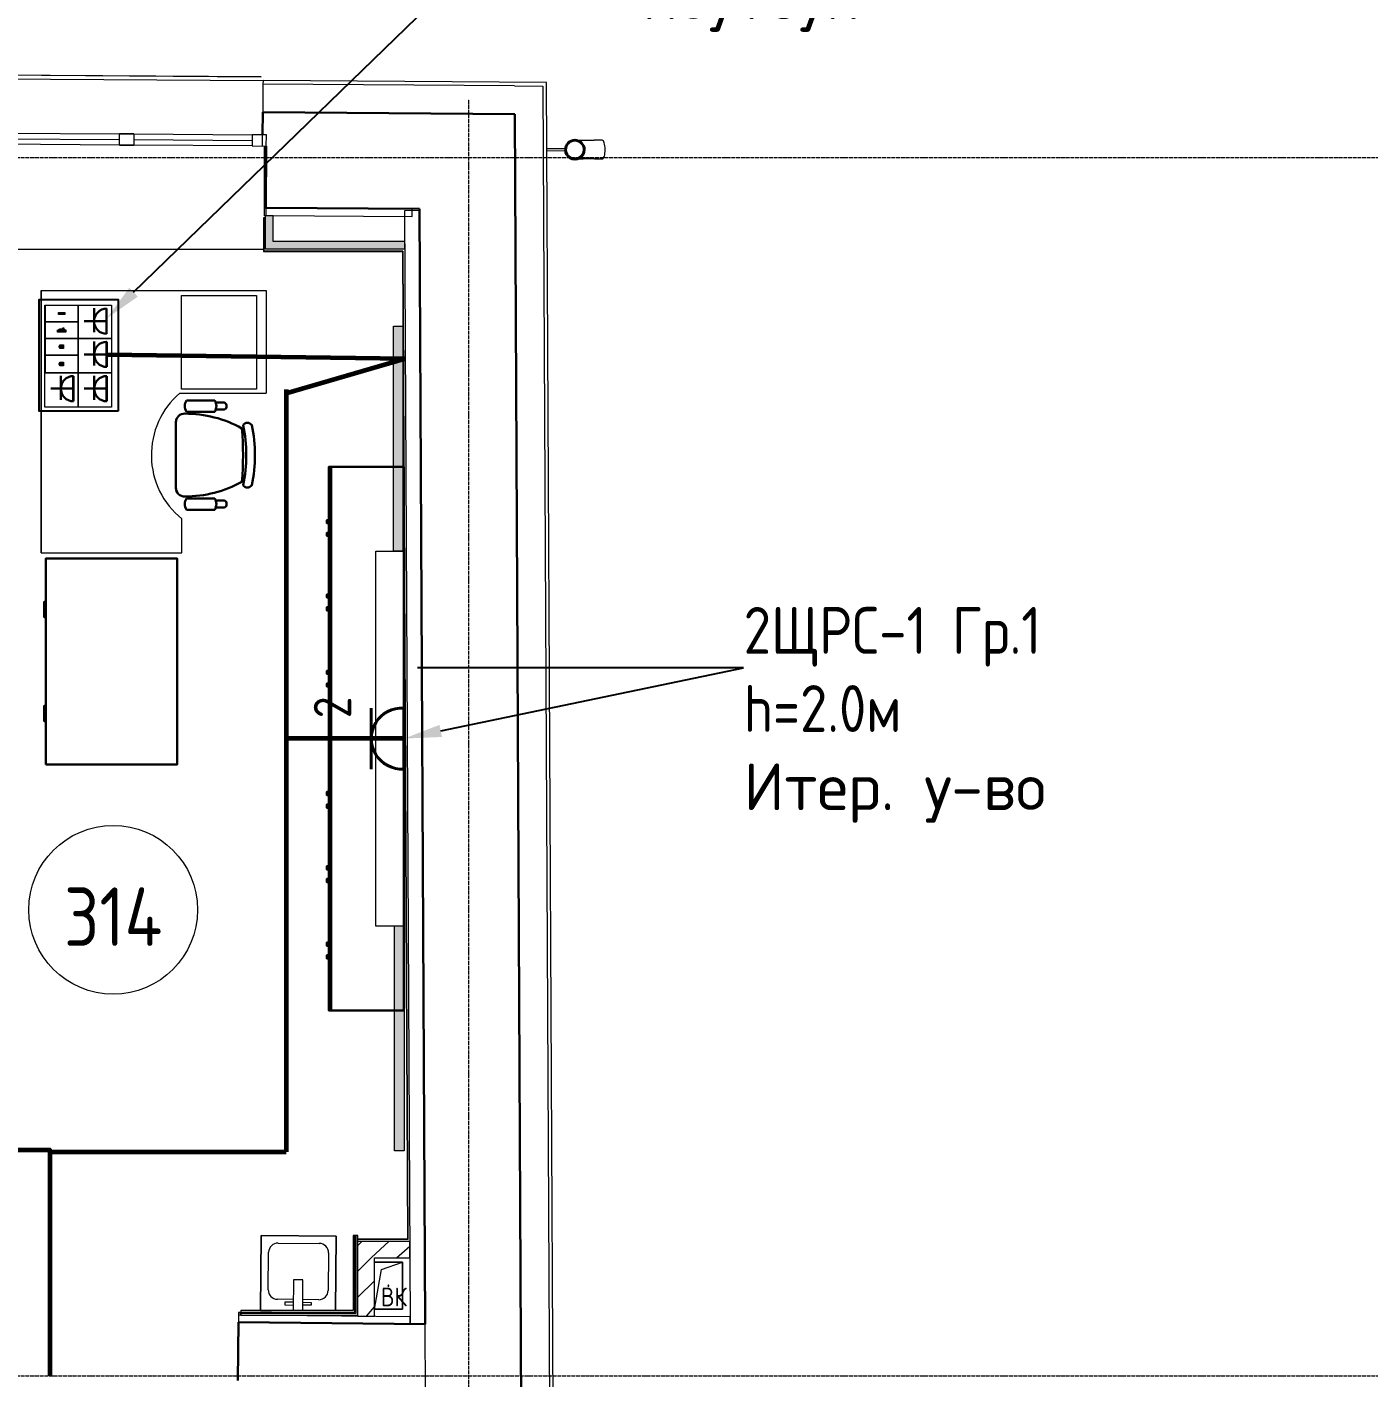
# Model space of a CAD drawing. Header units: millimetres. Extents: x -32 to 417638015, y -35 to 175284279.
# Drawn here: x 417132542 to 417139699, y 175268233 to 175275440 of the extents above; entities that cross this region are included whole.
import ezdxf
from ezdxf import colors
from ezdxf.entities.mleader import LeaderData, LeaderLine
from ezdxf.math import Vec2, Vec3

# ---------------------------------------------------------------- set-up
doc = ezdxf.new("R2010")
doc.units = ezdxf.units.MM
doc.linetypes.add('ADSK_Линия сетки', pattern=[25, 20, -2.5, 0, -2.5])
for name, color, linetype, lineweight in [('_ Окна', 7, 'Continuous', 9), ('_ЭМ_В полу', 26, 'Кабель в трубе', 60), ('_ЭМ_гофра', 5, 'Continuous', 60), ('_ЭМ_ТХобщее_слой', 7, 'Continuous', 30), ('Аннотация', 7, 'Continuous', 18), ('Обобщенные модели', 7, 'Continuous', 18), ('Окна', 7, 'Continuous', 9), ('Оси', 253, 'Continuous', 9), ('Перекрытие', 7, 'Continuous', 18), ('Сантехника', 7, 'Continuous', 18), ('Стены внутренние', 7, 'Continuous', 18), ('Стены наружные', 7, 'Continuous', 18), ('Стены несущие', 7, 'Continuous', 30), ('Стены отделка', 7, 'Continuous', 30), ('Стены штриховка', 7, 'Continuous', 9), ('ШТРИХОВКА', 252, 'Continuous', 15), ('Электро', 250, 'Continuous', 25), ('ЭМ', 5, 'Continuous', 40), ('ЭОМ_Кабель Быт. розеток', 5, 'Continuous', 30), ('ЭОМ_Кабель для СУП', 150, 'Continuous', 9)]:
    doc.layers.add(name, color=color, linetype=linetype, lineweight=lineweight)
for name, color, linetype in [('_ЭМ_Надписи', 7, 'Continuous'), ('PDF _СС_розетки', 7, 'Continuous'), ('ВНУТРЯНКА', 1, 'Continuous'), ('ЭОМ_Лотки рабочие', 5, 'Continuous')]:
    doc.layers.add(name, color=color, linetype=linetype)
doc.layers.add('PDF _ЭОМ _розетки', color=7, linetype='Continuous', true_color=0xeb0000)
doc.layers.add('Линии', color=7, linetype='Continuous', lineweight=9, true_color=0x00a600)
doc.styles.add('ELine', font='txt.shx')
doc.styles.add('GOST Common', font='GOST_Common.ttf', dxfattribs={"width": 0.9, "height": 349.9999999999996})
doc.styles.add('GOST Common_4', font='GOST_Common.ttf', dxfattribs={"width": 0.9, "height": 199.9999999999999})
doc.styles.add('ЭОМ', font='isocpeur.ttf', dxfattribs={"width": 0.85, "height": 250})
doc.linetypes.add('TRAY', pattern='A,12.119257,["_",ELine,S=4.5,R=90,X=0,Y=-1.555839],0.750382,["_",ELine,S=4.5,R=0,X=0,Y=-0.8058489999999999],1.314849,["_",ELine,S=4.5,R=0,X=0,Y=-0.8058489999999999],2.250029,["_",ELine,S=4.5,R=90,X=0,Y=-1.555839],13.565483', length=30)
doc.linetypes.add('Кабель в трубе', pattern='A,8,[133,ltypeshp.shx,S=1,R=0,X=10,Y=1.3],-3,[130,ltypeshp.shx,S=1.5,R=-45,X=-1.5,Y=0],8', length=19)
pattern_1 = [(45, (507.3426762534655, 158.9018102923892), (-70.71067811865476, 70.71067811865476), [])]

# ---------------------------------------------------------------- blocks, each defined once
blk = doc.blocks.new('ТХ 3 этаж')
at = {"lineweight": 0}
h = blk.add_hatch(color=8, dxfattribs=at)
h.dxf.hatch_style = 1
h.paths.add_polyline_path([(10166.05246270512, 40984.71307511412), (10116.05246270512, 40984.71307511412), (10116.05246270512, 42184.71307511412), (10166.05246270512, 42184.71307511412)])
h = blk.add_hatch(color=8, dxfattribs=at)
h.dxf.hatch_style = 1
h.paths.add_polyline_path([(10172.15192876797, 37784.77062592277), (10122.15192876797, 37784.77062592277), (10122.15192876797, 38984.77062592277), (10172.15192876797, 38984.77062592277)])
at = {"color": 8, "linetype": 'Continuous', "lineweight": 5}
for p, q in [((8237.038772472006, 40975.56502938073), (8237.038772483647, 42375.56502938073)), ((8237.038772483647, 42375.56502938073), (8237.038772483647, 40975.56502938073)), ((8237.038772483647, 42375.56502938073), (9437.038772483647, 42375.56502938073)), ((9437.038772483647, 42375.56502938073), (9437.038772483647, 41827.64445424534)), ((8976.064944933285, 41827.64445424534), (9437.038772483647, 41827.64445424534)), ((8987.038772483647, 40975.56502938073), (8987.038772483706, 41156.46070806298)), ((8237.038772472006, 40975.56502938073), (8987.038772472006, 40975.56502938073)), ((8237.038772483647, 40975.56502938073), (8987.038772483647, 40975.56502938073))]:
    blk.add_line(p, q, dxfattribs=at)
at = {"color": 8, "linetype": 'Continuous'}
for p, q in [((9162.887741648447, 41788.85085234715), (9011.706818233564, 41788.85118927731)), ((9214.2200416821, 41740.08764491969), (9168.507226864196, 41740.09239377867)), ((9214.294242920208, 41776.8336454308), (9168.683196924947, 41776.81283566862)), ((8955.443935549207, 41672.32594761573), (8955.44315516515, 41322.16665037064)), ((9162.887607422977, 41728.62365768821), (9011.706684007862, 41728.62399461836)), ((9783.16284547944, 41434.71307511412), (9783.16284547944, 39984.71307511412)), ((9162.88657610034, 41265.86801565805), (9011.705652685225, 41265.86835258821)), ((9214.218959265709, 41254.4061231126), (9168.506144421961, 41254.39925451943)), ((9162.88644187976, 41205.64314448944), (9011.705518464878, 41205.6434814196)), ((9214.29299671002, 41217.65779878054), (9168.681950807892, 41217.67881184531)), ((9783.16284547944, 39984.71307511412), (9783.16284547944, 38534.71307511412))]:
    blk.add_line(p, q, dxfattribs=at)
at = {"color": 8, "linetype": 'Continuous', "lineweight": 5}
for points in [[(9385.783851871907, 42349.14732035226), (9385.783851871907, 41849.14732035226), (8985.783851871907, 41849.14732035226), (8985.783851871907, 42349.14732035226)], [(10022.15192876797, 38984.71307511412), (10022.15192876797, 40984.71307511412), (10172.15192876797, 40984.71307511412), (10172.15192876797, 38984.71307511412)]]:
    blk.add_lwpolyline(points, close=True, dxfattribs=at)
at = {"color": 8, "lineweight": 0}
for points in [[(10166.05246270512, 40984.71307511412), (10116.05246270512, 40984.71307511412), (10116.05246270512, 42184.71307511412), (10166.05246270512, 42184.71307511412), (10166.05246270512, 40984.71307511412)], [(10172.15192876797, 37784.77062592277), (10122.15192876797, 37784.77062592277), (10122.15192876797, 38984.77062592277), (10172.15192876797, 38984.77062592277), (10172.15192876797, 37784.77062592277)]]:
    blk.add_lwpolyline(points, dxfattribs=at)
at = {"color": 8, "linetype": 'Continuous'}
for points in [[(10171.13535109081, 41434.71307511412), (9771.135351090808, 41434.71307511412), (9771.135351090808, 39984.71307511412), (10171.13535109081, 39984.71307511412)], [(9771.135351090808, 41133.37066491897), (9771.135351090808, 41150.7483347088), (9760.913917564903, 41150.7483347088), (9760.913917564903, 41133.37066491897)], [(9771.135351090808, 41065.69211070443), (9771.135351090808, 41083.06978049426), (9760.913917564903, 41083.06978049426), (9760.913917564903, 41065.69211070443)], [(8262.038772472006, 39845.56502938073), (8262.038772472006, 40945.56502938073), (8962.038772472006, 40945.56502938073), (8962.038772472006, 39845.56502938073)], [(9771.135351090808, 40736.4812160476), (9771.135351090808, 40753.85888583743), (9760.913917564903, 40753.85888583743), (9760.913917564903, 40736.4812160476)], [(9771.135351090808, 40668.80266183306), (9771.135351090808, 40686.18033162289), (9760.913917564903, 40686.18033162289), (9760.913917564903, 40668.80266183306)], [(9771.135351090808, 40329.45844208653), (9771.135351090808, 40346.83611187636), (9760.913917564903, 40346.83611187636), (9760.913917564903, 40329.45844208653)], [(9771.135351090808, 40261.77988787199), (9771.135351090808, 40279.15755766182), (9760.913917564903, 40279.15755766182), (9760.913917564903, 40261.77988787199)], [(10171.13535109081, 39984.71307511412), (9771.135351090808, 39984.71307511412), (9771.135351090808, 38534.71307511412), (10171.13535109081, 38534.71307511412)], [(9771.135351090808, 39683.37066491897), (9771.135351090808, 39700.7483347088), (9760.913917564903, 39700.7483347088), (9760.913917564903, 39683.37066491897)], [(9771.135351090808, 39615.69211070443), (9771.135351090808, 39633.06978049426), (9760.913917564903, 39633.06978049426), (9760.913917564903, 39615.69211070443)], [(9771.135351090808, 39286.4812160476), (9771.135351090808, 39303.85888583743), (9760.913917564903, 39303.85888583743), (9760.913917564903, 39286.4812160476)], [(9771.135351090808, 39218.80266183306), (9771.135351090808, 39236.18033162289), (9760.913917564903, 39236.18033162289), (9760.913917564903, 39218.80266183306)], [(9771.135351090808, 38879.45844208653), (9771.135351090808, 38896.83611187636), (9760.913917564903, 38896.83611187636), (9760.913917564903, 38879.45844208653)], [(9771.135351090808, 38811.77988787199), (9771.135351090808, 38829.15755766182), (9760.913917564903, 38829.15755766182), (9760.913917564903, 38811.77988787199)]]:
    blk.add_lwpolyline(points, close=True, dxfattribs=at)
for points in [[(8262.038772472006, 40632.28944045224), (8253.049052157963, 40632.28944045224), (8253.049052157963, 40714.10999215127), (8262.038772472006, 40714.10999215127)], [(8262.038772472006, 40158.84061830922), (8253.049052157963, 40158.84061830922), (8253.049052157963, 40077.02006661019), (8262.038772472006, 40077.02006661019)]]:
    blk.add_lwpolyline(points, dxfattribs=at)
at = {"color": 8, "linetype": 'Continuous', "lineweight": 5}
blk.add_arc((9261.420382157667, 41496.62842037936), 437.0347128431037, 130.763286193946, 231.1101143203792, dxfattribs=at)
at = {"color": 8, "linetype": 'Continuous'}
for centre, radius, start, end in [((9061.726620100759, 41758.73631872557), 58.38482941624959, 148.9509723048196, 211.0487723132728), ((9112.867805550428, 41758.73620474961), 58.38480618133872, 328.9509823089284, 31.04877231327284), ((9205.701005043782, 41758.44556155632), 20.23648610886494, 294.8954523110503, 65.33537231110371), ((9000.855859696225, 41672.92065995064), 45.41608186922892, 87.81347230701496, 180.7478723090623), ((9003.912747188559, 41093.83946422767), 624.4633710530684, 60.90677230834565, 90.12147231066483), ((9336.590625448705, 41641.17870935885), 28.12327221800075, 34.2914723094528, 145.7082723040992), ((7551.439617197582, 41496.53611648071), 1761.918570076576, 355.3938223139809, 4.654622310933214), ((8583.273821962852, 41496.53381687816), 747.5137961953538, 347.6019923050138, 12.39777231406776), ((8629.743629963457, 41496.53371331317), 747.5137961953548, 347.6019923050138, 12.39777231406776), ((9000.854844316957, 41321.57405911165), 45.4158030504315, 179.2518723108205, 272.1866373024927), ((9003.917565814016, 41900.64362374408), 624.4533800444574, 269.8779723083234, 299.1058923020242), ((9336.589980714343, 41351.88556663267), 28.12280751992464, 214.2900723033243, 325.7096423144107), ((9061.725454557774, 41235.75580552674), 58.38480618134817, 148.9509723048196, 211.0487723132728), ((9112.866640007443, 41235.75569155061), 58.38485265115693, 328.9510123063855, 31.04877231327284), ((9205.773960071703, 41236.01571541716), 20.23648610886201, 294.8954523110503, 65.33537231110371)]:
    blk.add_arc(centre, radius, start, end, dxfattribs=at)
blk = doc.blocks.new('План 3 этажа')
at = {"layer": 'Обобщенные модели', "lineweight": 9}
h = blk.add_hatch(dxfattribs=at)
h.set_pattern_fill('FP_12', color=8, angle=-89.70877445575758, style=0, pattern_type=2)
h.set_pattern_definition([(45.00022554424243, (507.3430638862878, 158.9014928471588), (-106.066434704938, 106.0655996493826), [])])
h.paths.add_polyline_path([(4061.503749946819, 43196.2432062698), (4083.755555898207, 43196.35630971583), (4103.754666568946, 43206.11290916787), (4117.540012817694, 43223.58059044759), (4122.381237753714, 43245.29966505049), (4117.319477404698, 43266.96840388452), (4103.288034901551, 43284.32795947824), (4083.260017323299, 43293.84784155851), (4061.008211371904, 43293.73473811249), (4040.142911549703, 43282.88057348127), (4027.223754452423, 43266.51045738073), (4022.860819761502, 43242.74388433986), (4027.444289865418, 43223.12264394381), (4041.406491783937, 43205.79600035438)])
at = {"layer": 'Стены внутренние'}
for points in [[(2425.328116601391, 42754.28169601307), (2463.050879801915, 42754.28169601307), (2463.050879801915, 42891.88216297184), (2423.050879801915, 42891.88216297184), (2423.050879801915, 42754.28169601307), (2424.59677278169, 42754.28169601307)], [(3164.647881906887, 42714.28169601307), (3164.02465255995, 42754.28169601307), (2423.050879801915, 42754.28169601307), (2423.050879801915, 42714.28169601307), (3164.02465255995, 42714.28169601307)]]:
    blk.add_hatch(color=8, dxfattribs=at).paths.add_polyline_path(points)
at = {"layer": 'Стены внутренние', "lineweight": 9}
h = blk.add_hatch(dxfattribs=at)
h.set_pattern_fill('FP_4', color=8, style=0, pattern_type=2)
h.set_pattern_definition(pattern_1)
h.paths.add_polyline_path([(3164.02465255995, 37333.17511383675), (3192.419520576019, 37333.17511383675), (3191.972230043495, 37421.17511383675), (2915.10799656465, 37421.17511383675), (2915.10799656465, 37333.17511383675), (3153.10799656465, 37333.17511383675)])
h = blk.add_hatch(dxfattribs=at)
h.set_pattern_fill('FP_4', color=8, style=0, pattern_type=2)
h.set_pattern_definition(pattern_1)
h.paths.add_polyline_path([(3003.10799656465, 37021.71552041477), (3003.10799656465, 37333.17511383675), (2915.10799656465, 37333.17511383675), (2915.10799656465, 37022.59237225825), (2995.212997569062, 37021.79418796505)])
at = {"layer": '_ Окна', "color": 8, "lineweight": 18}
for p, q in [((1643.831228544709, 43269.46205202782), (1644.234178884494, 43329.46069893776)), ((1644.234178884494, 43329.46069893776), (1720.232464970419, 43328.95029517403)), ((1720.232464970419, 43328.95029517403), (1719.829514630633, 43268.95164826409)), ((2351.218234973289, 43324.71260076729), (2350.815284633503, 43264.71395385734)), ((2427.216521059212, 43324.20219700356), (2351.218234973289, 43324.71260076729)), ((2426.813570719426, 43264.20355009361), (2427.216521059212, 43324.20219700356)), ((1719.829514630633, 43268.95164826409), (1643.831228544709, 43269.46205202782)), ((2350.815284633503, 43264.71395385734), (2426.813570719426, 43264.20355009361))]:
    blk.add_line(p, q, dxfattribs=at)
at = {"layer": '_ Окна', "color": 8}
for p, q in [((2406.814021749447, 43264.33786687355), (2407.216972089233, 43324.33651378348)), ((1013.046933711732, 43303.69906988953), (1644.032703714601, 43299.46137548278)), ((1720.030989800527, 43298.95097171905), (2351.016759803396, 43294.71327731231))]:
    blk.add_line(p, q, dxfattribs=at)
at = {"layer": 'Линии', "color": 8}
blk.add_circle((1610.02008375265, 39189.80539109412), 450.0000000000006, dxfattribs=at)
at = {"layer": 'Обобщенные модели', "color": 8}
for p, q in [((4021.498343868129, 43249.78695314974), (3922.35840716548, 43249.28303591692)), ((4218.277442381886, 43295.78774064484), (4175.773854463401, 43295.57169965145)), ((3922.40923539275, 43239.28316509318), (4021.549172095399, 43239.78708232601)), ((4176.282136736084, 43195.57299141414), (4218.785724654569, 43195.78903240752)), ((3003.10799656465, 37308.9346986632), (3153.10799656465, 37308.9346986632)), ((3153.10799656465, 37308.9346986632), (3003.10799656465, 37308.9346986632)), ((3003.10799656465, 37058.9346986632), (3040.607996564643, 37271.4346986632)), ((3040.607996564643, 37271.4346986632), (3153.10799656465, 37308.9346986632)), ((3153.10799656465, 37308.9346986632), (3153.10799656465, 37058.9346986632)), ((3153.10799656465, 37058.9346986632), (3153.10799656465, 37308.9346986632)), ((3153.10799656465, 37058.9346986632), (3003.10799656465, 37058.9346986632)), ((3003.10799656465, 37058.9346986632), (3153.10799656465, 37058.9346986632))]:
    blk.add_line(p, q, dxfattribs=at)
at = {"layer": 'Обобщенные модели', "color": 8, "flags": 128}
for points in [[(4085.144443916367, 43295.11104047319), (4086.414808458373, 43295.11749759436), (4089.078285118233, 43295.13103574894), (4091.954609427714, 43295.14565578437), (4095.039179881504, 43295.1613343117), (4098.327061824883, 43295.17804624864), (4101.81299534812, 43295.19576485967), (4105.491403701207, 43295.21446179876), (4109.356402215457, 43295.23410715481), (4113.401807717742, 43295.25466949946), (4117.621148422232, 43295.27611593733), (4122.007674283873, 43295.29841215868), (4126.554367797034, 43295.32152249433), (4131.253955222001, 43295.34540997267), (4136.098918221417, 43295.37003637883), (4141.081505888025, 43295.39536231581), (4146.193747144452, 43295.42134726752), (4151.427463495239, 43295.44794966357), (4156.774282110692, 43295.47512694581), (4162.225649221625, 43295.50283563638), (4167.772843803547, 43295.5310314073), (4173.406991528475, 43295.55966915133), (4175.773854463401, 43295.57169965145)], [(4176.282136736084, 43195.57299141414), (4170.614469516082, 43195.54418329426), (4165.030022587331, 43195.51579817382), (4159.53772987363, 43195.48788146298), (4154.146377871699, 43195.4604778225), (4148.864591594646, 43195.43363109238), (4143.700820773793, 43195.40738422165), (4138.663326340905, 43195.3817791997), (4133.760167212467, 43195.35685698911), (4128.999187397138, 43195.33265746011), (4124.388003446995, 43195.30921932677), (4119.933992272695, 43195.28658008509), (4115.644279341976, 43195.26477595306), (4111.525727280439, 43195.24384181263), (4107.584924892805, 43195.22381115393), (4103.828176622234, 43195.20471602178), (4100.261492464564, 43195.1865869643), (4096.890578353592, 43195.16945298412), (4093.720827032806, 43195.15334149195), (4090.757309428141, 43195.13827826273), (4088.004766535585, 43195.12428739444), (4085.652726189052, 43195.11233223587)]]:
    blk.add_lwpolyline(points, dxfattribs=at)
at = {"layer": 'Обобщенные модели', "color": 8}
for centre, radius, start, end in [((4072.381883635032, 43245.04552391401), 52.00000000000004, 0.291225544134542, 180.2912255441345), ((4072.381883635032, 43245.04552391401), 52.00000000000003, 180.2912255441345, 0.291225544134542), ((3078.10799656465, 37183.9346986632), 2.500000000000002, 0, 180), ((3078.10799656465, 37183.9346986632), 2.500000000000002, 180, 0), ((3078.10799656465, 37183.9346986632), 2.499999999999999, 59.99999999993758, 164.9999999998042), ((3078.10799656465, 37183.9346986632), 2.500000000000002, 195.0000000001958, 270), ((3078.10799656465, 37183.9346986632), 2.499999999999998, 300.0000000000624, 0)]:
    blk.add_arc(centre, radius, start, end, dxfattribs=at)
at = {"layer": 'Обобщенные модели', "color": 8, "lineweight": 40}
for start, end in [(0.291225544134542, 180.2912255441345), (180.2912255441345, 0.291225544134542)]:
    blk.add_arc((4072.381883635054, 43245.0455239141), 49.99999999999996, start, end, dxfattribs=at)
at = {"layer": 'Обобщенные модели', "color": 8}
for major_axis, ratio, start_param, end_param in [((-0.2541411363412208, 49.99935411865657), 0.3090169943749481, 4.712388980384695, 6.283185307179597), ((-0.2541411363412984, 49.99935411865655), 0.3090169943749482, 3.141592653589792, 4.712388980384689)]:
    blk.add_ellipse((4218.531583518225, 43245.78838652612), major_axis=major_axis, ratio=ratio, start_param=start_param, end_param=end_param, dxfattribs=at)
at = {"layer": 'Окна', "color": 8}
for p, q in [((1013.248408881625, 43333.6983933445), (1644.234178884494, 43329.46069893775)), ((1720.232464970419, 43328.95029517403), (1644.234178884495, 43329.46069893776)), ((1720.232464970419, 43328.95029517402), (2351.218234973289, 43324.71260076728)), ((2427.216521059212, 43324.20219700356), (2351.218234973289, 43324.71260076729)), ((2426.813570719427, 43264.20355009361), (2427.216521059212, 43324.20219700356)), ((1643.831228544708, 43269.46205202775), (1012.845458541839, 43273.6997464345)), ((1643.831228544709, 43269.46205202782), (1719.829514630633, 43268.95164826409)), ((2350.815284633503, 43264.71395385727), (1719.829514630633, 43268.95164826402)), ((2350.815284633503, 43264.71395385734), (2426.813570719427, 43264.20355009361))]:
    blk.add_line(p, q, dxfattribs=at)
at = {"layer": 'Оси', "color": 8, "linetype": 'ADSK_Линия сетки'}
for p, q in [((3506.908029291895, -3523.68777841861), (3506.908029291953, 43515.24606842796)), ((-10051.77423916379, 43203.901810292), (56512.19555426511, 43203.90181029178)), ((-10051.77423916379, 36703.901810292), (56512.19555426511, 36703.90181029179))]:
    blk.add_line(p, q, dxfattribs=at)
at = {"layer": 'Перекрытие', "color": 8}
for p, q in [((2416.908029291953, 42892.83868541975), (2416.908029291953, 43264.27007561527)), ((2423.050879801915, 42892.83868541975), (2416.908029291953, 42892.83868541975)), ((-2038.813125811692, 42714.28169601303), (2411.050879801915, 42714.28169601302))]:
    blk.add_line(p, q, dxfattribs=at)
at = {"layer": 'Сантехника', "color": 8}
for p, q in [((2399.692266847418, 37452.74918851894), (2395.706774496266, 37052.76904419835)), ((2395.706774496266, 37052.76904419835), (2399.692266847418, 37452.74918851894)), ((2799.672411168006, 37448.76369616779), (2399.692266847418, 37452.74918851894)), ((2399.692266847418, 37452.74918851894), (2799.672411168006, 37448.76369616779)), ((2489.289995414645, 37411.85516959139), (2709.278336820708, 37409.66315615156)), ((2795.720832244999, 37052.18707058171), (2799.672411168006, 37448.76369616779)), ((2799.672411168006, 37448.76369616779), (2795.720832244999, 37052.18707058171)), ((2436.801529935255, 37162.3642886654), (2438.794290830678, 37362.35583809522)), ((2758.777668316883, 37359.1674515676), (2756.784907421461, 37159.17590213779)), ((2572.342179312889, 37216.03011618507), (2570.709610260866, 37052.1870705817)), ((2622.33980256251, 37215.53192859285), (2572.342179312889, 37216.03011618507)), ((2620.712197563993, 37052.1870705817), (2622.33980256251, 37215.53192859285)), ((2395.706774496266, 37052.76904419835), (2454.11308184059, 37052.1870705817)), ((2454.11308184059, 37052.1870705817), (2395.706774496266, 37052.76904419835)), ((2571.295851524491, 37111.02167483428), (2486.300861431435, 37111.86858408143)), ((2526.148636741349, 37096.47153158351), (2525.999180828473, 37081.47228121878)), ((2525.999180828473, 37081.47228121878), (2570.996947064539, 37081.02391332927)), ((2571.146402977415, 37096.02316369401), (2526.148636741349, 37096.47153158351)), ((2665.992283614184, 37080.07732512304), (2620.994569982862, 37080.52569248838)), ((2621.144026114646, 37095.52496482251), (2666.141739745968, 37095.07659745717)), ((2706.289202837487, 37109.6765706416), (2621.293474774112, 37110.52348724206)), ((2666.141739745968, 37095.07659745717), (2665.992283614184, 37080.07732512304))]:
    blk.add_line(p, q, dxfattribs=at)
for centre, radius, start, end in [((2488.791808870751, 37361.85765155132), 49.99999999999994, 89.42911082629125, 179.4291108261068), ((2708.780150276814, 37359.6656381115), 49.99999999999495, 359.4291108261068, 89.42911082629125), ((2486.799047975329, 37161.86610212151), 50.00000000000004, 179.4291108261068, 269.4291108263173), ((2706.787389381381, 37159.67408868168), 50.00000000000544, 269.4291108262913, 359.4291108261068)]:
    blk.add_arc(centre, radius, start, end, dxfattribs=at)
at = {"layer": 'Стены внутренние', "color": 8}
for p, q in [((2424.59734385059, 42934.21099208891), (2416.908029291953, 42934.26263345207)), ((2416.908029291953, 42934.17767721004), (2424.59677278169, 42934.12596085992)), ((2424.32813922182, 42894.12686291787), (2423.050879801915, 42894.13545407394))]:
    blk.add_line(p, q, dxfattribs=at)
at = {"layer": 'Стены наружные', "color": 8}
for p, q in [((959.1972650746466, 43624.067940393), (2409.164565398183, 43614.32997384817)), ((2399.412928142701, 43633.39544319886), (959.3248629855807, 43643.06706089463)), ((959.3315788245527, 43644.06703834313), (2399.419643981673, 43634.39542064736)), ((2399.419643981673, 43634.39542064736), (2399.412928142701, 43633.39544319886)), ((2423.050879801915, 42892.83868541975), (2423.050879801915, 42894.13545407394))]:
    blk.add_line(p, q, dxfattribs=at)
at = {"layer": 'Стены несущие', "color": 8}
for p, q in [((2408.02287276776, 43444.33380760333), (2407.216972089198, 43324.33651378348)), ((2408.022872767586, 43444.33380760335), (3751.410648569872, 43435.31162812759)), ((3751.410648569756, 43435.31162812758), (3791.086406163056, 35629.5613179383)), ((2426.813570719736, 43264.20355009362), (2424.59734385059, 42934.21099208891)), ((2424.59734385059, 42934.21099208891), (3243.979070028639, 42928.70803223927)), ((3243.979070028639, 42928.70803223927), (3274.220710347814, 36979.01210653379)), ((2278.045112721738, 36988.93822482021), (2274.956356149574, 36678.95361297175)), ((2278.045112721738, 36988.9382248202), (3274.220710347814, 36979.01210653378))]:
    blk.add_line(p, q, dxfattribs=at)
at = {"layer": 'Стены отделка', "color": 8, "lineweight": 9}
for p, q in [((2409.164565398241, 43614.32997384817), (2409.030248619092, 43594.33042487818)), ((3920.5545080835, 43604.17949342369), (2409.164565398241, 43614.32997384817)), ((2409.030248618452, 43594.33042487819), (2408.022872767586, 43444.33380760335)), ((3750.64817208919, 43585.32013171379), (3900.655230493634, 43584.3126857418)), ((3961.084210166417, 35630.42539780186), (3920.5545080835, 43604.17949342369)), ((2463.050879801915, 42891.88216297179), (2423.050879801915, 42891.88216297179)), ((2423.050879801915, 42714.28169601302), (2423.050879801915, 42891.88216297179)), ((2424.596772781806, 42934.12596085992), (2424.328139222227, 42894.12686291787)), ((2424.328139222227, 42894.12686291787), (3204.181814261945, 42888.88137830012)), ((3204.450857859803, 42928.88047348416), (2424.596772781806, 42934.12596085992)), ((2463.050879801915, 42754.28169601302), (2463.050879801915, 42891.88216297179)), ((3244.023619166634, 42919.99191898396), (3164.02465255995, 42919.58529647971)), ((3164.02465255995, 42919.58529647971), (3194.221743741073, 36978.60548402953)), ((3204.181814261945, 42888.88137830012), (3204.450857859803, 42928.88047348416)), ((2423.050879801915, 42882.13518262301), (2411.050879801915, 42882.21589752816)), ((2411.050879801915, 42882.21589752816), (2411.050879801915, 42704.28169601303)), ((3164.647881906887, 42754.28169601302), (2463.050879801915, 42754.28169601302)), ((3164.647881906887, 42714.28169601302), (3164.647881906887, 42754.28169601302)), ((2413.050879801915, 42702.28169601303), (3153.129018494044, 42702.28169601303)), ((3165.068179341557, 42714.28169601302), (2423.050879801915, 42714.28169601302)), ((3153.129018494044, 42702.28169601303), (3179.911080868973, 37433.1751138367)), ((2890.10799656465, 37452.1870705817), (2890.10799656465, 37052.1870705817)), ((2915.10799656465, 37452.1870705817), (2890.10799656465, 37452.1870705817)), ((2915.10799656465, 37021.1751138367), (2915.10799656465, 37452.1870705817)), ((3179.911080868973, 37433.1751138367), (2915.10799656465, 37433.1751138367)), ((2915.10799656465, 37421.1751138367), (3192.687912780384, 37421.1751138367)), ((3192.687912780384, 37333.1751138367), (3192.687912780384, 37421.1751138367)), ((3003.10799656465, 37021.1751138367), (3003.10799656465, 37333.1751138367)), ((3003.10799656465, 37333.1751138367), (3192.687912780384, 37333.1751138367)), ((2890.10799656465, 37052.1870705817), (2290.10799656465, 37052.1870705817)), ((2290.10799656465, 37052.1870705817), (2290.10799656465, 37027.1870705817)), ((2278.563226727711, 37040.93564358188), (2278.045112721738, 36988.9382248202)), ((2278.443661956757, 37028.93623925227), (3194.725969228137, 37019.8061957264)), ((2289.994749821199, 37040.82173730804), (2278.563226727711, 37040.93564358188)), ((2289.875185050711, 37028.82233297842), (2289.994749821199, 37040.82173730804)), ((2290.10799656465, 37027.1870705817), (2915.10799656465, 37027.18707058171)), ((2915.10799656465, 37021.1751138367), (3003.10799656465, 37021.1751138367)), ((3194.221743741073, 36978.60548402953), (3274.220710347814, 36979.01210653378)), ((3194.32741999306, 36979.80818129433), (3194.725969228137, 37019.8061957264))]:
    blk.add_line(p, q, dxfattribs=at)
at = {"layer": 'Стены штриховка', "color": 8}
for p, q in [((3750.64817208919, 43585.3201317138), (2409.030248618452, 43594.33042487819)), ((3900.655230493634, 43584.3126857418), (3941.084468518966, 35630.32374134733)), ((2413.050879801915, 42882.20244504397), (2413.050879801915, 42702.28169601303)), ((3155.118878635287, 42704.28169601301), (2411.050879801915, 42704.28169601303)), ((2411.050879801915, 42704.28169601303), (2411.050879801915, 42702.28169601303)), ((2411.050879801915, 42702.28169601303), (2413.050879801915, 42702.28169601303)), ((3155.118878635287, 42704.28169601301), (3181.921272398031, 37431.1751138367)), ((2899.10799656465, 37043.1870705817), (2899.10799656465, 37452.1870705817)), ((2905.10799656465, 37037.1870705817), (2905.10799656465, 37452.1870705817)), ((3181.921272398031, 37431.1751138367), (2915.10799656465, 37431.1751138367)), ((2289.974822359451, 37038.82183658644), (2278.543299265846, 37038.93574286029)), ((2290.10799656465, 37043.1870705817), (2899.10799656465, 37043.1870705817)), ((2290.10799656465, 37037.18707058169), (2905.10799656465, 37037.1870705817)), ((3276.152401651547, 36598.97399489422), (3274.220710347814, 36979.01210653378))]:
    blk.add_line(p, q, dxfattribs=at)
at = {"layer": 'ЭОМ_Лотки рабочие'}
blk.add_blockref('ТХ 3 этаж', (-7010.895253870607, 118.5421783487909), dxfattribs=at)
at = {"layer": 'Аннотация', "color": 8, "lineweight": 9, "line_spacing_factor": 1.022765581104984}
for s, insert, char_height, width, attachment_point, style in [('314', (1610.02008375265, 39152.85727083561), 312.5000000000001, 520.2111192702771, 5, 'GOST Common'), ('\\pxt3.6,7.2,10.8,14.4,18,21.6,25.2,28.8,32.4,36,39.6,43.2,46.8,50.4,54,57.6,61.2,64.8,68.4,72,75.6,79.2,82.8,86.4,90,93.6,97.2,100.8,104.4,108,111.6,115.2;{ВК}', (3038.01676416595, 37174.25079911021), 100, 156.348, 1, 'GOST Common_4')]:
    blk.add_mtext(s, dxfattribs=dict(at, insert=insert, char_height=char_height, width=width, attachment_point=attachment_point, style=style))
blk = doc.blocks.new('_ЭМ_ТХ2_3 этаж_нов')
at = {"lineweight": 0}
h = blk.add_hatch(color=8, dxfattribs=at)
h.dxf.hatch_style = 1
h.paths.add_polyline_path([(9148.249179542821, 40949.35344317092), (9098.249179542821, 40949.35344317092), (9098.249179542821, 42149.35344317092), (9148.249179542821, 42149.35344317092)])
h = blk.add_hatch(color=8, dxfattribs=at)
h.dxf.hatch_style = 1
h.paths.add_polyline_path([(9154.34864560567, 37749.41099397953), (9104.34864560567, 37749.41099397953), (9104.34864560567, 38949.41099397953), (9154.34864560567, 38949.41099397953)])
at = {"color": 8, "linetype": 'Continuous', "lineweight": 5}
for p, q in [((7219.235489309707, 40940.20539743749), (7219.235489321349, 42340.20539743749)), ((7219.235489321349, 42340.20539743749), (7219.235489321349, 40940.20539743749)), ((7219.235489321349, 42340.20539743749), (8419.235489321349, 42340.20539743749)), ((8419.235489321349, 42340.20539743749), (8419.235489321349, 41792.2848223021)), ((7958.261661770979, 41792.2848223021), (8419.235489321349, 41792.2848223021)), ((7969.235489321349, 40940.20539743749), (7969.235489321407, 41121.10107611974)), ((7219.235489309707, 40940.20539743749), (7969.235489309707, 40940.20539743749)), ((7219.235489321349, 40940.20539743749), (7969.235489321349, 40940.20539743749))]:
    blk.add_line(p, q, dxfattribs=at)
at = {"color": 8, "linetype": 'Continuous'}
for p, q in [((8145.084458486152, 41753.49122040391), (7993.903535071269, 41753.49155733407)), ((8196.490959757906, 41741.47401348756), (8150.879913762652, 41741.45320372538)), ((8145.084324260675, 41693.26402574497), (7993.903400845567, 41693.26436267512)), ((8196.416758519805, 41704.72801297645), (8150.703943701901, 41704.73276183543)), ((7937.640652386912, 41636.96631567249), (7937.639872002856, 41286.8070184274)), ((8765.359562317142, 41399.35344317092), (8765.359562317142, 39949.35344317092)), ((8145.083292938045, 41230.50838371481), (7993.90236952293, 41230.50872064497)), ((8145.083158717458, 41170.2835125462), (7993.902235302583, 41170.28384947636)), ((8196.415676103414, 41219.04649116936), (8150.702861259666, 41219.03962257619)), ((8196.489713547726, 41182.2981668373), (8150.878667645589, 41182.31917990207)), ((8765.359562317142, 39949.35344317092), (8765.359562317142, 38499.35344317092))]:
    blk.add_line(p, q, dxfattribs=at)
at = {"color": 8, "linetype": 'Continuous', "lineweight": 5}
for points in [[(8367.980568709609, 42313.78768840902), (8367.980568709609, 41813.78768840902), (7967.980568709609, 41813.78768840902), (7967.980568709609, 42313.78768840902)], [(9004.348645605678, 38949.35344317092), (9004.348645605678, 40949.35344317092), (9154.34864560567, 40949.35344317092), (9154.34864560567, 38949.35344317092)]]:
    blk.add_lwpolyline(points, close=True, dxfattribs=at)
at = {"color": 8, "lineweight": 0}
for points in [[(9148.249179542821, 40949.35344317092), (9098.249179542821, 40949.35344317092), (9098.249179542821, 42149.35344317092), (9148.249179542821, 42149.35344317092), (9148.249179542821, 40949.35344317092)], [(9154.34864560567, 37749.41099397953), (9104.34864560567, 37749.41099397953), (9104.34864560567, 38949.41099397953), (9154.34864560567, 38949.41099397953), (9154.34864560567, 37749.41099397953)]]:
    blk.add_lwpolyline(points, dxfattribs=at)
at = {"color": 8, "linetype": 'Continuous'}
for points in [[(9153.33206792851, 41399.35344317092), (8753.33206792851, 41399.35344317092), (8753.33206792851, 39949.35344317092), (9153.33206792851, 39949.35344317092)], [(8753.33206792851, 41098.01103297577), (8753.33206792851, 41115.38870276559), (8743.110634402605, 41115.38870276559), (8743.110634402605, 41098.01103297577)], [(8753.33206792851, 41030.33247876123), (8753.33206792851, 41047.71014855106), (8743.110634402605, 41047.71014855106), (8743.110634402605, 41030.33247876123)], [(7244.235489309707, 39810.20539743749), (7244.235489309706, 40910.20539743749), (7944.235489309706, 40910.20539743749), (7944.235489309707, 39810.20539743749)], [(8753.33206792851, 40701.1215841044), (8753.33206792851, 40718.49925389422), (8743.110634402605, 40718.49925389422), (8743.110634402605, 40701.1215841044)], [(8753.33206792851, 40633.44302988986), (8753.33206792851, 40650.82069967969), (8743.110634402605, 40650.82069967969), (8743.110634402605, 40633.44302988986)], [(8753.33206792851, 40294.09881014332), (8753.33206792851, 40311.47647993315), (8743.110634402605, 40311.47647993315), (8743.110634402605, 40294.09881014332)], [(8753.33206792851, 40226.42025592879), (8753.33206792851, 40243.79792571862), (8743.110634402605, 40243.79792571862), (8743.110634402605, 40226.42025592879)], [(9153.33206792851, 39949.35344317092), (8753.33206792851, 39949.35344317092), (8753.33206792851, 38499.35344317092), (9153.33206792851, 38499.35344317092)], [(8753.33206792851, 39648.01103297577), (8753.33206792851, 39665.38870276559), (8743.110634402605, 39665.38870276559), (8743.110634402605, 39648.01103297577)], [(8753.33206792851, 39580.33247876123), (8753.33206792851, 39597.71014855106), (8743.110634402605, 39597.71014855106), (8743.110634402605, 39580.33247876123)], [(8753.33206792851, 39251.1215841044), (8753.33206792851, 39268.49925389422), (8743.110634402605, 39268.49925389422), (8743.110634402605, 39251.1215841044)], [(8753.33206792851, 39183.44302988986), (8753.33206792851, 39200.82069967969), (8743.110634402605, 39200.82069967969), (8743.110634402605, 39183.44302988986)], [(8753.33206792851, 38844.09881014332), (8753.33206792851, 38861.47647993315), (8743.110634402605, 38861.47647993315), (8743.110634402605, 38844.09881014332)], [(8753.33206792851, 38776.42025592879), (8753.33206792851, 38793.79792571862), (8743.110634402605, 38793.79792571862), (8743.110634402605, 38776.42025592879)]]:
    blk.add_lwpolyline(points, close=True, dxfattribs=at)
for points in [[(7244.235489309706, 40596.929808509), (7235.245768995664, 40596.929808509), (7235.245768995664, 40678.75036020803), (7244.235489309706, 40678.75036020803)], [(7244.235489309707, 40123.48098636598), (7235.245768995665, 40123.48098636598), (7235.245768995665, 40041.66043466695), (7244.235489309707, 40041.66043466695)]]:
    blk.add_lwpolyline(points, dxfattribs=at)
at = {"color": 8, "linetype": 'Continuous', "lineweight": 5}
blk.add_arc((8243.61709899536, 41461.26878843612), 437.0347128431037, 130.7632861938358, 231.1101143196934, dxfattribs=at)
at = {"color": 8, "linetype": 'Continuous'}
for centre, radius, start, end in [((8043.923336938464, 41723.37668678233), 58.38482941624959, 148.9509723044971, 211.048772312451), ((8095.06452238814, 41723.37657280637), 58.38480618133872, 328.9509823089821, 31.04877231245102), ((8187.89772188148, 41723.08592961308), 20.23648610886494, 294.8954523100512, 65.33537231173578), ((7983.052576533923, 41637.5610280074), 45.41608186922892, 87.81347230707858, 180.7478723090636), ((7986.109464026256, 41058.47983228443), 624.4633710530684, 60.90677230784919, 90.12147231066393), ((6533.636334035287, 41461.17648453747), 1761.918570076576, 355.3938223140478, 4.65462231088247), ((7565.47053880055, 41461.17418493492), 747.5137961953538, 347.6019923050586, 12.39777231400064), ((8318.78734228641, 41605.81907741561), 28.12327221800075, 34.29147231020036, 145.7082723052577), ((7611.940346801162, 41461.17408136993), 747.5137961953548, 347.6019923050586, 12.39777231400064), ((7986.114282651728, 41865.28399180084), 624.4533800444574, 269.8779723083252, 299.105892302794), ((8318.786697552048, 41316.52593468943), 28.12280751992464, 214.290072302972, 325.7096423144107), ((7983.051561154647, 41286.21442716841), 45.4158030504315, 179.2518723108124, 272.1866373025563), ((8043.922171395479, 41200.3961735835), 58.38480618134817, 148.9509723044971, 211.048772312451), ((8095.063356845141, 41200.39605960737), 58.38485265115693, 328.9510123067617, 31.04877231245102), ((8187.970676909408, 41200.65608347392), 20.23648610886201, 294.8954523100512, 65.33537231173578)]:
    blk.add_arc(centre, radius, start, end, dxfattribs=at)
blk = doc.blocks.new('розетк для люка')
at = {"layer": 'ВНУТРЯНКА', "color": 5, "lineweight": 30, "ltscale": 100, "transparency": 33554687}
blk.add_line((-67.11747854948044, -58.844417036511), (-67.11747854948044, 69.0245871595107), dxfattribs=at)
at = {"layer": 'Электро', "color": 5, "lineweight": 30, "transparency": 33554687}
for p, q in [((0, 0.0003593091387301683), (-120.061785097234, 0.0003593091387301683)), ((0, 67.26808135141619), (0, -67.26808135141619))]:
    blk.add_line(p, q, dxfattribs=at)
blk.add_ellipse((0.1495329299941659, 0), major_axis=(47.56583400309081, 47.56583400309035), ratio=0.9999999999999749, start_param=0.7876211000824064, end_param=3.924767880302308, dxfattribs=at)
blk = doc.blocks.new('Люк на 6 мест')
h = blk.add_hatch(color=256)
h.dxf.hatch_style = 1
h.paths.add_polyline_path([(-284.6164134591818, 515.7474190315988), (-284.5652974923141, 526.8375173213717), (-319.1556172966957, 526.9969494201068), (-319.2067332635634, 515.906851130334)])
h = blk.add_hatch(color=256)
h.dxf.hatch_style = 1
h.paths.add_polyline_path([(-323.7025677859856, 435.0548833542289), (-323.7022941317482, 435.1142552340189), (-313.005850428257, 442.7868896221062), (-289.0984504525622, 442.7241952550849), (-279.4343289099706, 434.9577158932825), (-279.4340552561989, 435.0170877726068), (-279.3240828458293, 422.808255480255), (-323.5925953751503, 422.8460510616442)])
h = blk.add_hatch(color=256)
h.dxf.hatch_style = 1
h.paths.add_polyline_path([(-311.7315014389605, 334.8334641364127), (-311.7421021068731, 341.7084559640571), (-317.2420955689886, 341.6999754296339), (-317.2505761034117, 347.1999688908181), (-311.750582641529, 347.2084494252413), (-311.7611833096744, 354.0834412533513), (-292.5112061932014, 354.1131231245308), (-292.4815243222547, 334.8631460071265)])
h = blk.add_hatch(color=256)
h.dxf.hatch_style = 1
h.paths.add_polyline_path([(-311.2660800683661, 243.1889807875316), (-311.2766807362786, 250.063972615176), (-316.7766741983942, 250.0554920807529), (-316.7851547328173, 255.5554855419371), (-311.2851612709346, 255.5639660763602), (-311.29576193908, 262.4389579044703), (-292.0457848226069, 262.4686397756498), (-292.0161029516603, 243.2186626582454)])
for p, q in [((-323.7025677855199, 435.0548833542289), (-323.7022941317482, 435.1142552340189)), ((-323.5925953751503, 422.8460510616442), (-323.7025677855199, 435.0548833542289)), ((-289.0984504525622, 442.7241952550849), (-296.8204412725827, 442.7122885844456)), ((-296.8204412725827, 442.7122885844456), (-296.8085346021762, 434.9902977641923)), ((-289.0865437821558, 435.0022044345988), (-289.0984504525622, 442.7241952550849)), ((-289.0865437821558, 435.0022044345988), (-279.4340552561989, 435.0170877726068)), ((-279.4340552561989, 435.0170877726068), (-279.3240828458293, 422.808255480255)), ((-279.3240828458293, 422.808255480255), (-323.5925953751503, 422.8460510616442))]:
    blk.add_line(p, q)
for points in [[(-215.4657629050489, 477.0801654207753), (-388.3062678503629, 476.7635674309568), (-388.3062678503629, 565.6642030309304), (-215.4657629050489, 565.9808010207489)], [(-284.5652974918485, 526.8375173213717), (-284.6164134587161, 515.7474190315988), (-319.2067332635634, 515.906851130334), (-319.1556172966957, 526.9969494201068)], [(-215.4657629050489, 388.1795298208017), (-388.3062678503629, 387.8629318309831), (-388.3062678503629, 476.7635674309568), (-215.4657629050489, 477.0801654207753)], [(-215.4657629050489, 299.2788942208281), (-388.3062678503629, 298.9622962310095), (-388.3062678503629, 387.8629318309831), (-215.4657629050489, 388.1795298208017)], [(-215.8419085670903, 205.4565212957386), (-388.6824135124043, 205.1399233059201), (-388.3062678503629, 298.9631910803387), (-215.4657629050489, 299.2797890701572)]]:
    blk.add_lwpolyline(points, close=True)
for points in [[(-311.750582641529, 347.2084494252413), (-317.2505761034117, 347.1999688908181), (-317.2420955689886, 341.6999754296339), (-311.7421021068731, 341.7084559640571)], [(-311.750582641529, 347.2084494252413), (-311.7611833096744, 354.0834412533513), (-292.5112061932014, 354.1131231245308)], [(-292.5112061932014, 354.1131231245308), (-292.4815243222547, 334.8631460071265), (-311.7315014389605, 334.8334641364127), (-311.7421021068731, 341.7084559640571)], [(-311.2851612709346, 255.5639660763602), (-316.7851547328173, 255.5554855419371), (-316.7766741983942, 250.0554920807529), (-311.2766807362786, 250.063972615176)], [(-311.2851612709346, 255.5639660763602), (-311.29576193908, 262.4389579044703), (-292.0457848226069, 262.4686397756498)], [(-292.0457848226069, 262.4686397756498), (-292.0161029516603, 243.2186626582454), (-311.2660800683661, 243.1889807875316), (-311.2766807362786, 250.063972615176)]]:
    blk.add_lwpolyline(points)
at = {"layer": 'PDF _СС_розетки', "linetype": 'Continuous', "lineweight": 20, "transparency": 33554687}
for points in [[(-391.1627966398373, 565.9808010207489), (-213.3615254396573, 565.9808010207489), (-213.3615254396573, 388.1795298208017), (-391.1627966398373, 388.1795298208017)], [(-391.1627966398373, 388.1795298208017), (-213.3615254396573, 388.1795298208017), (-213.3615254396573, 205.2982223008294), (-391.1627966398373, 205.2982223008294)], [(-391.1627966398373, 388.1795298208017), (-213.3615254396573, 388.1795298208017), (-213.3615254396573, 205.2982223008294), (-391.1627966398373, 205.2982223008294)], [(-391.1627966398373, 205.2982223008294), (-213.3615254396573, 205.2982223008294), (-213.3615254396573, 22.41691478085704), (-391.1627966398373, 22.41691478085704)]]:
    blk.add_lwpolyline(points, close=True, dxfattribs=at)
at = {"layer": 'PDF _ЭОМ _розетки', "color": 3, "linetype": 'Continuous', "lineweight": 25, "transparency": 33554687}
blk.add_lwpolyline([(0, 0), (-421.6430145595223, 0), (-421.6430145595223, 596.4610189408995), (0, 596.4610189408995)], close=True, dxfattribs=at)
at = {"layer": 'PDF _ЭОМ _розетки', "color": 7, "linetype": 'Continuous', "lineweight": 20, "transparency": 33554687}
for points in [[(-35.56025423947722, 388.1795298208017), (-213.3615254396573, 388.1795298208017), (-213.3615254396573, 565.9808010207489), (-35.56025423947722, 565.9808010207489)], [(-35.56025423947722, 205.2982223008294), (-213.3615254396573, 205.2982223008294), (-213.3615254396573, 388.1795298208017), (-35.56025423947722, 388.1795298208017)], [(-35.56025423947722, 22.41691478085704), (-213.3615254396573, 22.41691478085704), (-213.3615254396573, 205.2982223008294), (-35.56025423947722, 205.2982223008294)]]:
    blk.add_lwpolyline(points, close=True, dxfattribs=at)
at = {"layer": 'ВНУТРЯНКА', "color": 5, "lineweight": 30, "ltscale": 100, "transparency": 33554687}
for p, q in [((-128.9823544034734, 244.7195189581253), (-128.9823544034734, 372.5885231543798)), ((-128.8328214734793, 244.7195189581253), (-128.8328214734793, 372.588523154147)), ((-306.7836256036535, 61.83821143815294), (-306.7836256036535, 189.7072156344075)), ((-306.6340926736593, 61.83821143815294), (-306.6340926736593, 189.7072156341746)), ((-128.8328214734793, 61.83821143815294), (-128.8328214734793, 189.7072156341746))]:
    blk.add_line(p, q, dxfattribs=at)
at = {"layer": 'ВНУТРЯНКА', "color": 1, "lineweight": 30, "ltscale": 100, "transparency": 33554687}
blk.add_line((-128.9823544034734, 61.83821143815294), (-128.9823544034734, 189.7072156344075), dxfattribs=at)
at = {"layer": 'Электро', "color": 5, "lineweight": 30, "transparency": 33554687}
for p, q in [((-61.864875853993, 370.8320173460525), (-61.864875853993, 236.2958546432201)), ((-61.71534292399883, 370.8320173460525), (-61.71534292399883, 236.2958546432201)), ((-61.864875853993, 303.564295303775), (-181.9266609512269, 303.564295303775)), ((-61.71534292399883, 303.564295303775), (-181.7771280212328, 303.564295303775)), ((-239.5166141241789, 187.9507098260801), (-239.5166141241789, 53.41454712324776)), ((-61.71534292399883, 187.9507098260801), (-61.71534292399883, 53.41454712324776)), ((-239.6661470541731, 120.6829877838027), (-359.727932151407, 120.6829877838027)), ((-239.5166141241789, 120.6829877838027), (-359.5783992214128, 120.6829877838027)), ((-61.71534292399883, 120.6829877838027), (-181.7771280212328, 120.6829877838027))]:
    blk.add_line(p, q, dxfattribs=at)
at = {"layer": 'Электро', "color": 1, "lineweight": 30, "transparency": 33554687}
for p, q in [((-239.6661470541731, 187.9507098260801), (-239.6661470541731, 53.41454712324776)), ((-61.864875853993, 187.9507098260801), (-61.864875853993, 53.41454712324776)), ((-61.864875853993, 120.6829877838027), (-181.9266609512269, 120.6829877838027))]:
    blk.add_line(p, q, dxfattribs=at)
at = {"layer": 'Электро', "color": 5, "lineweight": 30, "transparency": 33554687}
for centre in [(-61.71534292399883, 303.5639359946363), (-61.56580999400467, 303.5639359946363), (-239.5166141241789, 120.6826284746639), (-239.3670811941847, 120.6826284746639), (-61.56580999400467, 120.6826284746639)]:
    blk.add_ellipse(centre, major_axis=(47.56583400309081, 47.56583400309035), ratio=0.9999999999999749, start_param=0.7876211000824064, end_param=3.924767880302308, dxfattribs=at)
at = {"layer": 'Электро', "color": 1, "lineweight": 30, "transparency": 33554687}
blk.add_ellipse((-61.71534292399883, 120.6826284746639), major_axis=(47.56583400309081, 47.56583400309035), ratio=0.9999999999999749, start_param=0.7876211000824064, end_param=3.924767880302308, dxfattribs=at)
at = {"color": 5, "linetype": 'TRAY', "lineweight": 53, "transparency": 33554687}
blk.add_blockref('розетк для люка', (-61.864875853993, 480.2570590768009), dxfattribs=at)
blk = doc.blocks.new('2м розетка IP20')
at = {"layer": 'ЭМ', "color": 5}
for p, q in [((-494124.5288989447, -357092.425935962), (-494124.5288989448, -356766.4727110532)), ((-494287.2610558264, -356918.8899185207), (-493961.7967420437, -356918.8899185208)), ((-494287.2610558359, -357092.4259359619), (-493961.7967420536, -357092.425935962))]:
    blk.add_line(p, q, dxfattribs=at)
blk.add_arc((-494124.5288989448, -357081.9583842801), 163.0684657580474, 356.3195877733476, 183.6804122266523, dxfattribs=at)
at = {"layer": 'ЭОМ_Кабель Быт. розеток', "color": 7, "insert": (-494016.0561024608, -356612.1914261652), "char_height": 200, "attachment_point": 1, "style": 'ЭОМ'}
blk.add_mtext_dynamic_manual_height_columns('2', width=91.25622940808535, gutter_width=1250, heights=[0], dxfattribs=at)

msp = doc.modelspace()

# ---------------------------------------------------------------- linework, layer by layer
at = {"layer": '_ЭМ_В полу', "ltscale": 25}
msp.add_lwpolyline([(417132966.9902167, 175273693.5492718), (417134559.6157885, 175273671.8717216)], dxfattribs=at)
at = {"layer": '_ЭМ_гофра', "linetype": 'ByBlock'}
for points in [[(417133924.6365041, 175273486.711246), (417134559.6157885, 175273671.8717216)], [(417133924.6365041, 175273507.0025648), (417133924.6365041, 175269439.7016795)], [(417134552.8406125, 175271643.9184043), (417133924.6365041, 175271643.9184043)], [(417125532.815155, 175269864.911487), (417125533.1389357, 175269449.5681751), (417132663.6636538, 175269449.5681751), (417132663.6636538, 175268244.5649611)], [(417132663.6636538, 175269439.7016795), (417133924.6365041, 175269439.7016795)]]:
    msp.add_lwpolyline(points, dxfattribs=at)

# ---------------------------------------------------------------- block references
at = {"layer": '_ЭМ_ТХобщее_слой', "lineweight": 50}
msp.add_blockref('_ЭМ_ТХ2_3 этаж_нов', (417125398.491967, 175231694.5649611), dxfattribs=at)
at = {"layer": 'ШТРИХОВКА'}
msp.add_blockref('План 3 этажа', (417131391.5839376, 175231540.6631508), dxfattribs=at)
at = {"layer": 'ЭОМ_Кабель Быт. розеток', "rotation": 90}
msp.add_blockref('2м розетка IP20', (416777459.3980989, 175765768.4473032), dxfattribs=at)
at = {"layer": 'ЭОМ_Кабель для СУП', "color": 217, "linetype": 'ByBlock', "lineweight": 40, "true_color": 0x93278f, "transparency": 33554687}
msp.add_blockref('Люк на 6 мест', (417133028.6707357, 175273389.9837745), dxfattribs=at)

# ---------------------------------------------------------------- leaders
at = {"layer": '_ЭМ_Надписи', "color": 7, "ltscale": 5}
ml = msp.add_multileader_mtext('Standard', dxfattribs=at)
ml.set_content('{\\fGOST Common|b0|i0|c0|p34;\\W0.9;\\C256;3\\fGOST Common|b0|i0|c204|p34;ЩРС\\fGOST Common|b0|i0|c0|p34;-\\fGOST Common|b0|i0|c204|p34;1\\fISOCPEUR|b0|i0|c204|p34;\\W0.85; Гр.1\\P\\W1;\\C0;Раб.место учителя, ноутбук}', color=1, style='ЭОМ')
ml.set_leader_properties()
ml.build(insert=Vec2(0, 0))
ml.multileader.update_dxf_attribs({"text_left_attachment_type": 6, "text_right_attachment_type": 6, "dogleg_length": 0, "arrow_head_size": 200})
ctx = ml.context
ctx.base_point, ctx.char_height, ctx.arrow_head_size, ctx.landing_gap_size, ctx.plane_origin = Vec3(417135823.3217435, 175276657.4863296, -64.26463315267222), 250, 200, 0, Vec3(417110459.8160375, 175282292.8577826, -64.26463315267222)
ctx.left_attachment, ctx.right_attachment = 6, 6
notes = []
notes.append((ctx, [(0, (1, 1, 0), (417135823.3217435, 175276657.4863296, -64.26463315267222), (1, 0), 0, [(0, [(417132966.9902167, 175273886.0492718, -64.26463315267222)], 0, [])])]))
ctx.mtext.insert, ctx.mtext.width, ctx.mtext.defined_height, ctx.mtext.flow_direction = Vec3(417135823.3217435, 175276982.4863296, -64.26463315267222), 2073.809115969734, 545.6159617257083, 5
ml = msp.add_multileader_mtext('Standard', dxfattribs=at)
ml.set_content('{\\fGOST Common|b0|i0|c204|p34;\\W0.9;\\C256;2ЩРС-1\\fISOCPEUR|b0|i0|c204|p34;\\W0.85; Гр.1\\Ph=2.0м\\P\\W1;\\C0;Итер. у-во}', color=1, style='ЭОМ')
ml.set_leader_properties()
ml.build(insert=Vec2(0, 0))
ml.multileader.update_dxf_attribs({"text_left_attachment_type": 6, "text_right_attachment_type": 6, "dogleg_length": 0, "arrow_head_size": 200})
ctx = ml.context
ctx.base_point, ctx.char_height, ctx.arrow_head_size, ctx.landing_gap_size, ctx.plane_origin = Vec3(417136363.6660341, 175272020.9933985), 250, 200, 0, Vec3(417123405.1818348, 175279210.4749041)
ctx.left_attachment, ctx.right_attachment = 6, 6
notes.append((ctx, [(0, (1, 1, 0), (417136363.6660341, 175272020.9933985), (1, 0), 0, [(0, [(417134552.8406125, 175271643.9184043)], 0, [])])]))
ctx.mtext.insert, ctx.mtext.width, ctx.mtext.flow_direction = Vec3(417136363.6660341, 175272345.9933985), 2879.262652535923, 5
for ctx, leaders in notes:
    for number, flags, end, landing, length, lines in leaders:
        leader = LeaderData()
        leader.index, (leader.has_last_leader_line, leader.has_dogleg_vector, leader.attachment_direction) = number, flags
        leader.last_leader_point, leader.dogleg_vector, leader.dogleg_length = Vec3(end), Vec3(landing), length
        for number, points, colour, breaks in lines:
            line = LeaderLine()
            line.index, line.vertices, line.color, line.breaks = number, Vec3.list(points), colors.encode_raw_color(colour), breaks
            leader.lines.append(line)
        ctx.leaders.append(leader)

doc.saveas('drawing.dxf')
